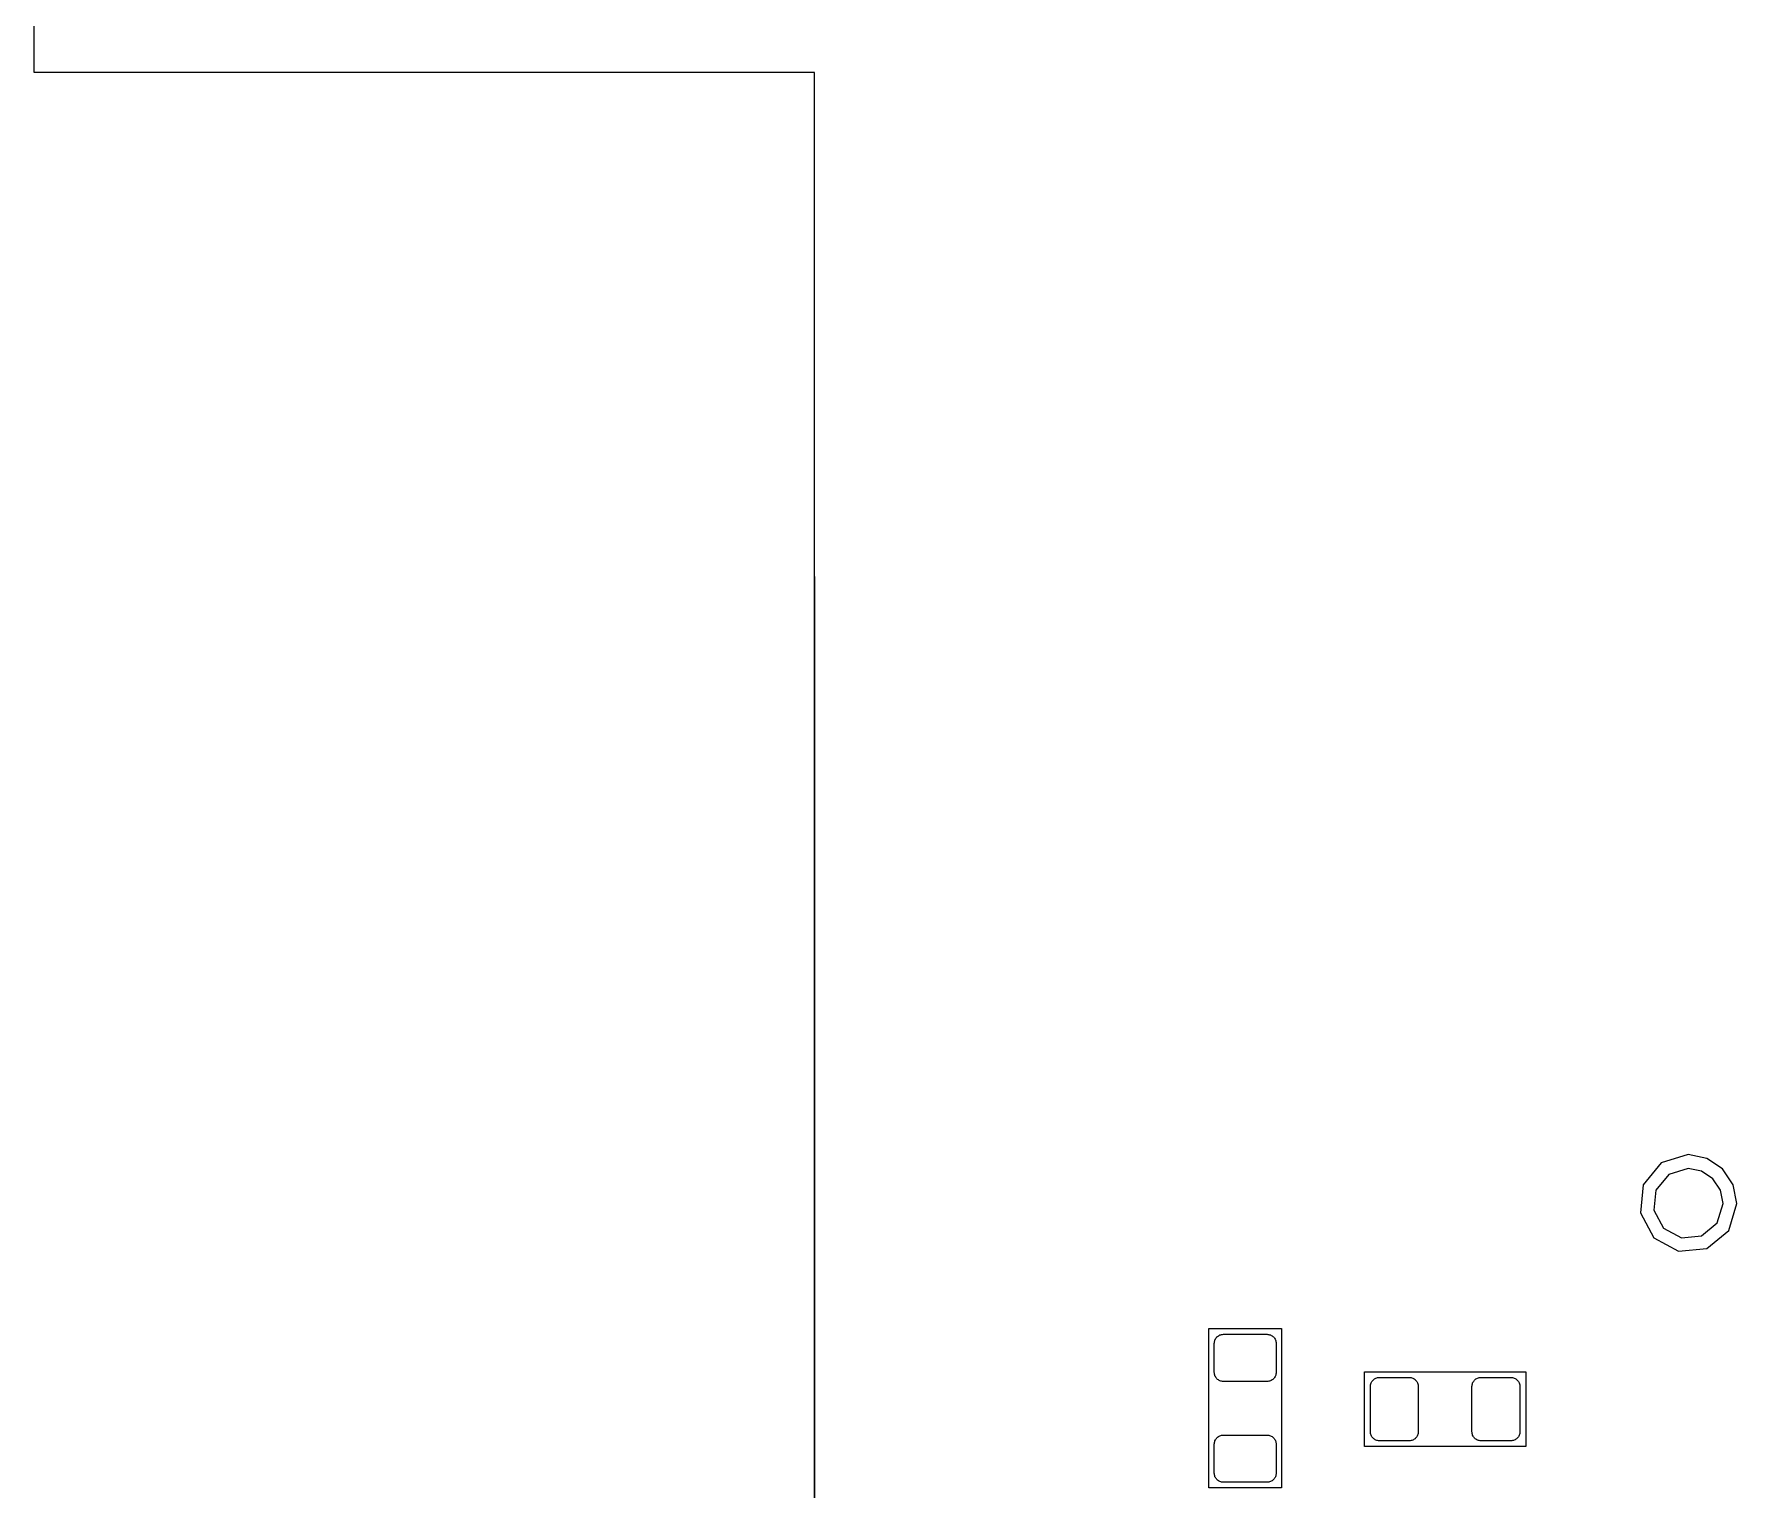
# Model space of a CAD drawing. Extents: x 0 to 143, y 0 to 190.
# Drawn here: x 0.1 to 52.5, y 49.5 to 94.3 of the extents above; entities that cross this region are included whole.
import ezdxf

# ---------------------------------------------------------------- set-up
doc = ezdxf.new("R2010")
doc.units = 0

msp = doc.modelspace()

# ---------------------------------------------------------------- linework, layer by layer
at = {"layer": 'Layer 1', "color": 7}
for points in [[(0.07366, 93.07282), (0.07366, 180.0729)], [(21.07438, 93.07282), (0.07366, 93.07282)], [(23.07336, 93.07282), (21.07438, 93.07282)], [(24.07412, 93.07282), (23.07336, 93.07282)], [(24.07412, 39.5728), (24.07412, 93.07282)], [(24.07412, 77.5712), (24.07412, 39.5728)], [(50.950114, 59.795902), (50.116759, 59.543106), (49.564295, 58.869927), (49.478937, 58.003267), (49.889454, 57.235242), (50.657479, 56.824725), (51.524139, 56.910083), (52.197318, 57.462547), (52.450114, 58.295902), (52.335933, 58.869927), (52.010774, 59.356562), (51.524139, 59.681721), (50.950114, 59.795902), (50.950114, 59.795902)], [(50.950114, 59.370901), (50.352876, 59.189731), (49.956944, 58.707286), (49.895771, 58.08618), (50.189975, 57.535763), (50.740392, 57.241559), (51.361498, 57.302732), (51.843943, 57.698664), (52.025113, 58.295902), (51.943284, 58.707286), (51.710253, 59.056041), (51.361498, 59.289072), (50.950114, 59.370901), (50.950114, 59.370901)], [(36.20262, 54.44704), (38.4429, 54.44704)], [(36.20262, 49.54738), (36.20262, 54.44704)], [(38.4429, 54.44704), (38.4429, 49.54738)], [(40.99306, 50.82246), (40.99306, 53.12116)], [(40.99306, 53.12116), (45.95368, 53.12116)], [(45.95368, 53.12116), (45.95368, 50.82246)], [(45.95368, 50.82246), (40.99306, 50.82246)], [(38.4429, 49.54738), (36.20262, 49.54738)]]:
    msp.add_lwpolyline(points, dxfattribs=at)
at = {"layer": 'Layer 1', "color": 16}
for points in [[(38.023546, 54.269748), (38.05047, 54.265684), (38.07714, 54.25908), (38.102794, 54.249682), (38.127686, 54.237998), (38.151054, 54.224028), (38.173152, 54.207772), (38.193218, 54.18923), (38.21176, 54.169164), (38.228016, 54.147066), (38.241986, 54.123698), (38.25367, 54.098806), (38.263068, 54.073152), (38.269672, 54.046482), (38.273736, 54.019558), (38.275006, 53.992126), (38.275006, 53.099824), (38.273736, 53.072392), (38.269672, 53.045468), (38.263068, 53.018798), (38.25367, 52.993144), (38.241986, 52.968506), (38.228016, 52.944884), (38.21176, 52.92304), (38.193218, 52.90272), (38.173152, 52.884178), (38.151054, 52.867922), (38.127686, 52.853952), (38.102794, 52.842268), (38.07714, 52.833124), (38.05047, 52.826266), (38.023546, 52.822456), (37.996114, 52.820932), (36.653724, 52.820932), (36.626546, 52.822456), (36.599368, 52.826266), (36.572952, 52.833124), (36.547044, 52.842268), (36.522406, 52.853952), (36.499038, 52.867922), (36.47694, 52.884178), (36.45662, 52.90272), (36.438332, 52.92304), (36.422076, 52.944884), (36.407852, 52.968506), (36.396168, 52.993144), (36.387024, 53.018798), (36.38042, 53.045468), (36.376356, 53.072392), (36.375086, 53.099824), (36.375086, 53.992126), (36.376356, 54.019558), (36.38042, 54.046482), (36.387024, 54.073152), (36.396168, 54.098806), (36.407852, 54.123698), (36.422076, 54.147066), (36.438332, 54.169164), (36.45662, 54.18923), (36.47694, 54.207772), (36.499038, 54.224028), (36.522406, 54.237998), (36.547044, 54.249682), (36.572952, 54.25908), (36.599368, 54.265684), (36.626546, 54.269748), (36.653724, 54.271018), (37.996114, 54.271018), (38.023546, 54.269748)], [(42.39895, 52.94463), (42.425874, 52.940566), (42.452544, 52.933962), (42.478198, 52.924818), (42.502836, 52.913134), (42.526204, 52.899164), (42.548302, 52.882908), (42.568368, 52.864366), (42.58691, 52.8443), (42.603166, 52.822202), (42.617136, 52.798834), (42.62882, 52.774196), (42.637964, 52.748542), (42.644568, 52.721872), (42.648632, 52.694948), (42.649902, 52.66777), (42.649902, 51.274326), (42.648632, 51.246894), (42.644568, 51.21997), (42.637964, 51.193554), (42.62882, 51.1679), (42.617136, 51.143008), (42.603166, 51.11964), (42.58691, 51.097796), (42.568368, 51.077476), (42.548302, 51.059188), (42.526204, 51.042932), (42.502836, 51.028962), (42.478198, 51.017278), (42.452544, 51.00788), (42.425874, 51.001276), (42.39895, 50.997466), (42.371772, 50.995942), (41.453308, 50.995942), (41.42613, 50.997466), (41.398952, 51.001276), (41.372536, 51.00788), (41.346882, 51.017278), (41.32199, 51.028962), (41.298622, 51.042932), (41.276778, 51.059188), (41.256458, 51.077476), (41.23817, 51.097796), (41.221914, 51.11964), (41.207944, 51.143008), (41.19626, 51.1679), (41.186862, 51.193554), (41.180258, 51.21997), (41.176448, 51.246894), (41.174924, 51.274326), (41.174924, 52.66777), (41.176448, 52.694948), (41.180258, 52.721872), (41.186862, 52.748542), (41.19626, 52.774196), (41.207944, 52.798834), (41.221914, 52.822202), (41.23817, 52.8443), (41.256458, 52.864366), (41.276778, 52.882908), (41.298622, 52.899164), (41.32199, 52.913134), (41.346882, 52.924818), (41.372536, 52.933962), (41.398952, 52.940566), (41.42613, 52.94463), (41.453308, 52.9459), (42.371772, 52.9459), (42.39895, 52.94463)], [(45.523912, 52.94463), (45.55109, 52.940566), (45.577506, 52.933962), (45.60316, 52.924818), (45.627798, 52.913134), (45.65142, 52.899164), (45.673264, 52.882908), (45.693584, 52.864366), (45.711872, 52.8443), (45.728128, 52.822202), (45.742098, 52.798834), (45.753782, 52.774196), (45.762926, 52.748542), (45.76953, 52.721872), (45.773594, 52.694948), (45.775118, 52.66777), (45.775118, 51.274326), (45.773594, 51.246894), (45.76953, 51.21997), (45.762926, 51.193554), (45.753782, 51.1679), (45.742098, 51.143008), (45.728128, 51.11964), (45.711872, 51.097796), (45.693584, 51.077476), (45.673264, 51.059188), (45.65142, 51.042932), (45.627798, 51.028962), (45.60316, 51.017278), (45.577506, 51.00788), (45.55109, 51.001276), (45.523912, 50.997466), (45.496734, 50.995942), (44.57827, 50.995942), (44.551092, 50.997466), (44.523914, 51.001276), (44.497498, 51.00788), (44.471844, 51.017278), (44.447206, 51.028962), (44.423584, 51.042932), (44.40174, 51.059188), (44.38142, 51.077476), (44.363132, 51.097796), (44.346876, 51.11964), (44.332906, 51.143008), (44.321222, 51.1679), (44.312078, 51.193554), (44.305474, 51.21997), (44.30141, 51.246894), (44.299886, 51.274326), (44.299886, 52.66777), (44.30141, 52.694948), (44.305474, 52.721872), (44.312078, 52.748542), (44.321222, 52.774196), (44.332906, 52.798834), (44.346876, 52.822202), (44.363132, 52.8443), (44.38142, 52.864366), (44.40174, 52.882908), (44.423584, 52.899164), (44.447206, 52.913134), (44.471844, 52.924818), (44.497498, 52.933962), (44.523914, 52.940566), (44.551092, 52.94463), (44.57827, 52.9459), (45.496734, 52.9459), (45.523912, 52.94463)], [(38.023546, 51.169678), (38.05047, 51.165614), (38.07714, 51.15901), (38.102794, 51.149866), (38.127686, 51.138182), (38.151054, 51.123958), (38.173152, 51.107702), (38.193218, 51.089414), (38.21176, 51.069094), (38.228016, 51.046996), (38.241986, 51.023628), (38.25367, 50.99899), (38.263068, 50.973082), (38.269672, 50.946666), (38.273736, 50.919488), (38.275006, 50.892056), (38.275006, 49.999754), (38.273736, 49.972576), (38.269672, 49.945398), (38.263068, 49.918982), (38.25367, 49.893074), (38.241986, 49.868436), (38.228016, 49.844814), (38.21176, 49.82297), (38.193218, 49.80265), (38.173152, 49.784362), (38.151054, 49.768106), (38.127686, 49.753882), (38.102794, 49.742198), (38.07714, 49.733054), (38.05047, 49.72645), (38.023546, 49.722386), (37.996114, 49.721116), (36.653724, 49.721116), (36.626546, 49.722386), (36.599368, 49.72645), (36.572952, 49.733054), (36.547044, 49.742198), (36.522406, 49.753882), (36.499038, 49.768106), (36.47694, 49.784362), (36.45662, 49.80265), (36.438332, 49.82297), (36.422076, 49.844814), (36.407852, 49.868436), (36.396168, 49.893074), (36.387024, 49.918982), (36.38042, 49.945398), (36.376356, 49.972576), (36.375086, 49.999754), (36.375086, 50.892056), (36.376356, 50.919488), (36.38042, 50.946666), (36.387024, 50.973082), (36.396168, 50.99899), (36.407852, 51.023628), (36.422076, 51.046996), (36.438332, 51.069094), (36.45662, 51.089414), (36.47694, 51.107702), (36.499038, 51.123958), (36.522406, 51.138182), (36.547044, 51.149866), (36.572952, 51.15901), (36.599368, 51.165614), (36.626546, 51.169678), (36.653724, 51.170948), (37.996114, 51.170948), (38.023546, 51.169678)]]:
    msp.add_lwpolyline(points, close=True, dxfattribs=at)

doc.saveas('drawing.dxf')
